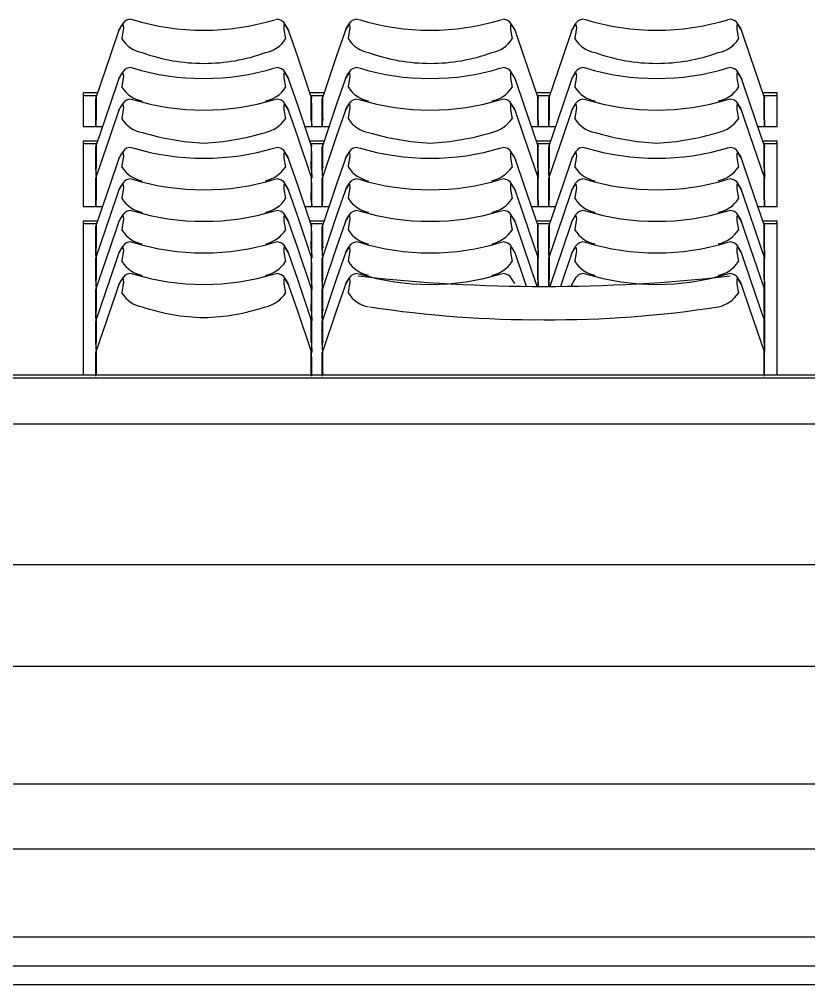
# Model space of a CAD drawing. Header units: inches. Extents: x 0.6 to 61.5, y 0.9 to 41.7.
# Drawn here: x 27.044 to 29.658, y 3.156 to 6.354 of the extents above; entities that cross this region are included whole.
import ezdxf

# ---------------------------------------------------------------- set-up
doc = ezdxf.new("R2010")
doc.units = ezdxf.units.IN
doc.header["$MEASUREMENT"] = 0
doc.layers.add('OBJECT', color=7, linetype='Continuous')

msp = doc.modelspace()

# ---------------------------------------------------------------- linework, layer by layer
at = {"layer": 'OBJECT'}
for p, q in [((27.3737, 6.3177), (27.3714, 6.3109)), ((27.938, 6.311), (27.9358, 6.3173)), ((28.1237, 6.3177), (28.1214, 6.3109)), ((28.688, 6.311), (28.6858, 6.3173)), ((28.8737, 6.3177), (28.8714, 6.3109)), ((29.438, 6.311), (29.4358, 6.3173)), ((27.3737, 6.1577), (27.3714, 6.1509)), ((27.938, 6.1509), (27.9358, 6.1573)), ((28.1237, 6.1577), (28.1214, 6.1509)), ((28.688, 6.1509), (28.6858, 6.1573)), ((28.8737, 6.1577), (28.8714, 6.1509)), ((29.438, 6.1509), (29.4358, 6.1573)), ((27.303, 6.1097), (27.2552, 6.1097)), ((27.2552, 6.1097), (27.2552, 5.9985)), ((28.053, 6.1097), (28.0064, 6.1097)), ((28.803, 6.1097), (28.7564, 6.1097)), ((29.5542, 6.1097), (29.5064, 6.1097)), ((29.5542, 5.9985), (29.5542, 6.1097)), ((27.2552, 6.1018), (27.3003, 6.1018)), ((27.2974, 6.0918), (27.2972, 6.0652)), ((27.2974, 6.014), (27.2974, 6.0918)), ((28.0091, 6.1018), (28.0503, 6.1018)), ((28.0119, 6.014), (28.0119, 6.0918)), ((28.0122, 6.0652), (28.0119, 6.0918)), ((28.0474, 6.0918), (28.0472, 6.0652)), ((28.0474, 6.014), (28.0474, 6.0918)), ((28.7591, 6.1018), (28.8003, 6.1018)), ((28.7619, 6.014), (28.7619, 6.0918)), ((28.7622, 6.0652), (28.7619, 6.0918)), ((28.7974, 6.0918), (28.7972, 6.0652)), ((28.7974, 6.014), (28.7974, 6.0918)), ((29.5091, 6.1018), (29.5542, 6.1018)), ((29.5119, 6.014), (29.5119, 6.0918)), ((29.5122, 6.0652), (29.5119, 6.0918)), ((27.2972, 6.0652), (27.2972, 5.9985)), ((27.3737, 6.0533), (27.3714, 6.0465)), ((27.938, 6.0465), (27.9358, 6.0529)), ((28.0122, 5.9985), (28.0122, 6.0652)), ((28.0472, 6.0652), (28.0472, 5.9985)), ((28.1237, 6.0533), (28.1214, 6.0465)), ((28.688, 6.0465), (28.6858, 6.0529)), ((28.7622, 5.9985), (28.7622, 6.0652)), ((28.7972, 6.0652), (28.7972, 5.9985)), ((28.8737, 6.0533), (28.8714, 6.0465)), ((29.438, 6.0465), (29.4358, 6.0529)), ((29.5122, 5.9985), (29.5122, 6.0652)), ((27.2973, 5.9985), (27.2974, 6.014)), ((28.0119, 6.014), (28.0121, 5.9985)), ((28.0473, 5.9985), (28.0474, 6.014)), ((28.7619, 6.014), (28.7621, 5.9985)), ((28.7973, 5.9985), (28.7974, 6.014)), ((29.5119, 6.014), (29.5121, 5.9985)), ((27.2552, 5.9985), (27.3196, 5.9985)), ((27.9898, 5.9985), (28.0696, 5.9985)), ((28.7398, 5.9985), (28.8196, 5.9985)), ((29.4898, 5.9985), (29.5542, 5.9985)), ((27.303, 5.9497), (27.2552, 5.9497)), ((27.2552, 5.9497), (27.2552, 5.7341)), ((28.053, 5.9497), (28.0064, 5.9497)), ((28.803, 5.9497), (28.7564, 5.9497)), ((29.5542, 5.9497), (29.5064, 5.9497)), ((29.5542, 5.7341), (29.5542, 5.9497)), ((27.2552, 5.9418), (27.3003, 5.9418)), ((27.2974, 5.9317), (27.2972, 5.9052)), ((27.2974, 5.8539), (27.2974, 5.9317)), ((28.0091, 5.9418), (28.0503, 5.9418)), ((28.0119, 5.8539), (28.0119, 5.9317)), ((28.0122, 5.9052), (28.0119, 5.9317)), ((28.0474, 5.9317), (28.0472, 5.9052)), ((28.0474, 5.8539), (28.0474, 5.9317)), ((28.7591, 5.9418), (28.8003, 5.9418)), ((28.7619, 5.8539), (28.7619, 5.9317)), ((28.7622, 5.9052), (28.7619, 5.9317)), ((28.7974, 5.9317), (28.7972, 5.9052)), ((28.7974, 5.8539), (28.7974, 5.9317)), ((29.5091, 5.9418), (29.5542, 5.9418)), ((29.5119, 5.8539), (29.5119, 5.9317)), ((29.5122, 5.9052), (29.5119, 5.9317)), ((27.2972, 5.9052), (27.2972, 5.8359)), ((27.3737, 5.8932), (27.3714, 5.8864)), ((27.938, 5.8865), (27.9358, 5.8928)), ((28.0122, 5.8284), (28.0122, 5.9052)), ((28.0472, 5.9052), (28.0472, 5.8359)), ((28.1237, 5.8932), (28.1214, 5.8864)), ((28.688, 5.8865), (28.6858, 5.8928)), ((28.7622, 5.8284), (28.7622, 5.9052)), ((28.7972, 5.9052), (28.7972, 5.8359)), ((28.8737, 5.8932), (28.8714, 5.8864)), ((29.438, 5.8865), (29.4358, 5.8928)), ((29.5122, 5.8284), (29.5122, 5.9052)), ((28.0119, 5.8539), (28.0122, 5.8284)), ((28.7619, 5.8539), (28.7622, 5.8284)), ((28.7973, 5.8359), (28.7974, 5.8539)), ((29.5119, 5.8539), (29.5122, 5.8284)), ((27.2974, 5.8273), (27.2972, 5.8008)), ((27.2974, 5.7496), (27.2974, 5.8273)), ((28.0119, 5.7496), (28.0119, 5.8273)), ((28.0122, 5.8008), (28.0119, 5.8273)), ((28.0474, 5.8273), (28.0472, 5.8008)), ((28.0474, 5.7496), (28.0474, 5.8273)), ((28.7619, 5.7496), (28.7619, 5.8273)), ((28.7622, 5.8008), (28.7619, 5.8273)), ((28.7974, 5.8273), (28.7972, 5.8008)), ((28.7974, 5.7496), (28.7974, 5.8273)), ((29.5119, 5.7496), (29.5119, 5.8273)), ((29.5122, 5.8008), (29.5119, 5.8273)), ((29.5152, 5.8374), (29.5122, 5.8374)), ((27.2972, 5.8008), (27.2972, 5.7341)), ((27.3737, 5.7889), (27.3714, 5.7821)), ((28.0122, 5.7341), (28.0122, 5.8008)), ((28.0472, 5.8008), (28.0472, 5.7341)), ((28.1237, 5.7889), (28.1214, 5.7821)), ((28.7622, 5.7341), (28.7622, 5.8008)), ((28.7972, 5.8008), (28.7972, 5.7341)), ((28.8737, 5.7889), (28.8714, 5.7821)), ((29.5122, 5.7341), (29.5122, 5.8008)), ((27.938, 5.7821), (27.9358, 5.7885)), ((28.688, 5.7821), (28.6858, 5.7885)), ((29.438, 5.7821), (29.4358, 5.7885)), ((27.2552, 5.7341), (27.3196, 5.7341)), ((27.2973, 5.7341), (27.2974, 5.7496)), ((27.9898, 5.7341), (28.0696, 5.7341)), ((28.0119, 5.7496), (28.0121, 5.7341)), ((28.0473, 5.7341), (28.0474, 5.7496)), ((28.7398, 5.7341), (28.8196, 5.7341)), ((28.7619, 5.7496), (28.7621, 5.7341)), ((28.7973, 5.7341), (28.7974, 5.7496)), ((29.4898, 5.7341), (29.5542, 5.7341)), ((29.5119, 5.7496), (29.5121, 5.7341)), ((27.303, 5.6853), (27.2552, 5.6853)), ((27.2552, 5.6853), (27.2552, 5.175)), ((27.2552, 5.6773), (27.3003, 5.6773)), ((27.2974, 5.6673), (27.2972, 5.6408)), ((27.2974, 5.5895), (27.2974, 5.6673)), ((27.3737, 5.6845), (27.3714, 5.6777)), ((27.938, 5.6777), (27.9358, 5.6841)), ((28.053, 5.6853), (28.0064, 5.6853)), ((28.0091, 5.6773), (28.0503, 5.6773)), ((28.0119, 5.5895), (28.0119, 5.6673)), ((28.0122, 5.6408), (28.0119, 5.6673)), ((28.0474, 5.6673), (28.0472, 5.6408)), ((28.0474, 5.5895), (28.0474, 5.6673)), ((28.1237, 5.6845), (28.1214, 5.6777)), ((28.688, 5.6777), (28.6858, 5.6841)), ((28.803, 5.6853), (28.7564, 5.6853)), ((28.7591, 5.6773), (28.8003, 5.6773)), ((28.7619, 5.5895), (28.7619, 5.6673)), ((28.7622, 5.6408), (28.7619, 5.6673)), ((28.7974, 5.6673), (28.7972, 5.6408)), ((28.7974, 5.5895), (28.7974, 5.6673)), ((28.8737, 5.6845), (28.8714, 5.6777)), ((29.438, 5.6777), (29.4358, 5.6841)), ((29.5542, 5.6853), (29.5064, 5.6853)), ((29.5091, 5.6773), (29.5542, 5.6773)), ((29.5119, 5.5895), (29.5119, 5.6673)), ((29.5122, 5.6408), (29.5119, 5.6673)), ((29.5542, 5.175), (29.5542, 5.6853)), ((27.2972, 5.6408), (27.2972, 5.5715)), ((28.0122, 5.564), (28.0122, 5.6408)), ((28.0472, 5.6408), (28.0472, 5.5715)), ((28.7622, 5.564), (28.7622, 5.6408)), ((28.7972, 5.6408), (28.7972, 5.5715)), ((29.5122, 5.564), (29.5122, 5.6408)), ((27.2973, 5.5714), (27.2974, 5.5895)), ((27.3737, 5.5801), (27.3714, 5.5733)), ((27.938, 5.5733), (27.9358, 5.5797)), ((28.0119, 5.5895), (28.0122, 5.564)), ((28.1237, 5.5801), (28.1214, 5.5733)), ((28.688, 5.5733), (28.6858, 5.5797)), ((28.7619, 5.5895), (28.7622, 5.564)), ((28.7973, 5.5714), (28.7974, 5.5895)), ((28.8737, 5.5801), (28.8714, 5.5733)), ((29.438, 5.5733), (29.4358, 5.5797)), ((29.5119, 5.5895), (29.5122, 5.564)), ((27.2974, 5.5629), (27.2972, 5.5364)), ((27.2972, 5.5364), (27.2972, 5.4671)), ((27.2974, 5.4851), (27.2974, 5.5629)), ((28.0119, 5.4851), (28.0119, 5.5629)), ((28.0122, 5.5364), (28.0119, 5.5629)), ((28.0122, 5.4596), (28.0122, 5.5364)), ((28.0474, 5.5629), (28.0472, 5.5364)), ((28.0472, 5.5364), (28.0472, 5.4586)), ((28.0474, 5.4851), (28.0474, 5.5629)), ((28.7619, 5.4851), (28.7619, 5.5629)), ((28.7622, 5.5364), (28.7619, 5.5629)), ((28.7622, 5.4687), (28.7622, 5.5364)), ((28.7974, 5.5629), (28.7972, 5.5364)), ((28.7972, 5.5364), (28.7972, 5.4687)), ((28.7974, 5.4851), (28.7974, 5.5629)), ((29.5119, 5.4851), (29.5119, 5.5629)), ((29.5122, 5.5364), (29.5119, 5.5629)), ((29.5122, 5.4596), (29.5122, 5.5364)), ((27.3737, 5.4757), (27.3714, 5.4689)), ((27.938, 5.469), (27.9358, 5.4753)), ((28.0119, 5.4851), (28.0122, 5.4596)), ((28.1237, 5.4757), (28.1214, 5.4689)), ((28.7619, 5.4851), (28.7621, 5.4687)), ((28.7973, 5.4687), (28.7974, 5.4851)), ((28.8737, 5.4757), (28.8714, 5.4689)), ((29.438, 5.469), (29.4358, 5.4753)), ((29.5119, 5.4851), (29.5122, 5.4596)), ((27.2974, 5.4585), (27.2972, 5.432)), ((27.2974, 5.3807), (27.2974, 5.4585)), ((28.0119, 5.4585), (28.0119, 5.3807)), ((28.0122, 5.432), (28.0119, 5.4585)), ((28.0474, 5.4585), (28.0472, 5.432)), ((28.0474, 5.3807), (28.0474, 5.4585)), ((29.5119, 5.4585), (29.5119, 5.3807)), ((27.2972, 5.432), (27.2972, 5.3627)), ((28.0122, 5.3552), (28.0122, 5.432)), ((28.0472, 5.432), (28.0472, 5.3542)), ((29.5122, 5.3552), (29.5122, 5.432)), ((27.2973, 5.3627), (27.2974, 5.3807)), ((28.0119, 5.3807), (28.0122, 5.3552)), ((28.0473, 5.3627), (28.0474, 5.3807)), ((29.5119, 5.3807), (29.5122, 5.3552)), ((27.2974, 5.3542), (27.2972, 5.3276)), ((27.2974, 5.2764), (27.2974, 5.3542)), ((28.0119, 5.3542), (28.0119, 5.2764)), ((28.0122, 5.3276), (28.0119, 5.3542)), ((28.0474, 5.3542), (28.0472, 5.3276)), ((28.0474, 5.2764), (28.0474, 5.3542)), ((29.5119, 5.3542), (29.5119, 5.2764)), ((29.5122, 5.3276), (29.5119, 5.3542)), ((27.2972, 5.3276), (27.2972, 5.2583)), ((28.0122, 5.2509), (28.0122, 5.3276)), ((28.0472, 5.3276), (28.0472, 5.2583)), ((29.5122, 5.2552), (29.5122, 5.3276)), ((27.2974, 5.2498), (27.2972, 5.2232)), ((27.2974, 5.172), (27.2974, 5.2498)), ((28.0119, 5.2764), (28.0122, 5.2509)), ((28.0119, 5.172), (28.0119, 5.2498)), ((28.0122, 5.2232), (28.0119, 5.2498)), ((28.0474, 5.2498), (28.0472, 5.2232)), ((28.0474, 5.172), (28.0474, 5.2498)), ((29.5119, 5.2764), (29.5121, 5.2552)), ((29.5119, 5.172), (29.5119, 5.2498)), ((29.5122, 5.2232), (29.5119, 5.2498)), ((27.2972, 5.2232), (27.2972, 5.175)), ((28.0122, 5.175), (28.0122, 5.2232)), ((28.0472, 5.2232), (28.0472, 5.175)), ((29.5122, 5.175), (29.5122, 5.2232)), ((34.1692, 5.175), (1.2992, 5.175)), ((34.1692, 5.1653), (1.2992, 5.1653)), ((34.1692, 5.0125), (1.2992, 5.0125)), ((34.1692, 4.5468), (1.2992, 4.5468)), ((1.2992, 4.2106), (34.1692, 4.2106)), ((34.1692, 3.8196), (1.2992, 3.8196)), ((34.1692, 3.6044), (1.2992, 3.6044)), ((34.1667, 3.3136), (1.3017, 3.3136)), ((1.2992, 3.2186), (34.1692, 3.2186)), ((34.1692, 3.1556), (1.2992, 3.1556))]:
    msp.add_line(p, q, dxfattribs=at)
at = {"layer": 'OBJECT', "flags": 128}
for points in [[(27.4188, 6.3515), (27.4103, 6.3537), (27.3991, 6.3508), (27.3921, 6.346), (27.3862, 6.3395), (27.3779, 6.3264), (27.3755, 6.3219), (27.3738, 6.3186), (27.3726, 6.3152)], [(27.3837, 6.2889), (27.3837, 6.2889), (27.3842, 6.2912), (27.3898, 6.326), (27.3881, 6.3366), (27.3802, 6.3291), (27.3741, 6.3185), (27.3737, 6.3177)], [(27.9348, 6.3202), (27.9348, 6.3202), (27.9348, 6.3202), (27.933, 6.3236), (27.9196, 6.3437), (27.9122, 6.3498), (27.8988, 6.3538), (27.8908, 6.3515)], [(27.9358, 6.3173), (27.9256, 6.3339), (27.9201, 6.3353), (27.9202, 6.3196), (27.9257, 6.2889), (27.9257, 6.2889), (27.9257, 6.2889)], [(28.1688, 6.3515), (28.1603, 6.3537), (28.1491, 6.3508), (28.1421, 6.346), (28.1362, 6.3395), (28.1279, 6.3264), (28.1255, 6.3219), (28.1238, 6.3186), (28.1226, 6.3152)], [(28.1337, 6.2889), (28.1337, 6.2889), (28.1342, 6.2912), (28.1398, 6.326), (28.1381, 6.3366), (28.1302, 6.3291), (28.1241, 6.3185), (28.1237, 6.3177)], [(28.6848, 6.3202), (28.6848, 6.3202), (28.6848, 6.3202), (28.683, 6.3236), (28.6696, 6.3437), (28.6622, 6.3498), (28.6488, 6.3538), (28.6408, 6.3515)], [(28.6858, 6.3173), (28.6756, 6.3339), (28.6701, 6.3353), (28.6702, 6.3196), (28.6757, 6.2889), (28.6757, 6.2889), (28.6757, 6.2889)], [(28.9185, 6.3515), (28.9103, 6.3537), (28.8991, 6.3508), (28.8921, 6.346), (28.8862, 6.3395), (28.8779, 6.3264), (28.8755, 6.3219), (28.8738, 6.3186), (28.8726, 6.3152)], [(28.8837, 6.2889), (28.8837, 6.2889), (28.8842, 6.2912), (28.8898, 6.326), (28.8881, 6.3366), (28.8802, 6.3291), (28.8741, 6.3185), (28.8737, 6.3177)], [(29.4348, 6.3202), (29.4348, 6.3202), (29.4348, 6.3202), (29.433, 6.3236), (29.4196, 6.3437), (29.4122, 6.3498), (29.3988, 6.3538), (29.3908, 6.3515)], [(29.4358, 6.3173), (29.4256, 6.3339), (29.4201, 6.3353), (29.4202, 6.3196), (29.4257, 6.2889), (29.4257, 6.2889), (29.4257, 6.2889)], [(27.3714, 6.3109), (27.3446, 6.2323), (27.2976, 6.0939)], [(27.3737, 6.3177), (27.3726, 6.3157), (27.3726, 6.3157), (27.3726, 6.3157)], [(28.0118, 6.0939), (27.9647, 6.2323), (27.938, 6.311)], [(28.1214, 6.3109), (28.0946, 6.2323), (28.0476, 6.0939)], [(28.1237, 6.3177), (28.1226, 6.3157), (28.1226, 6.3157), (28.1226, 6.3157)], [(28.7618, 6.0939), (28.7147, 6.2323), (28.688, 6.311)], [(28.8714, 6.3109), (28.8446, 6.2323), (28.7976, 6.0939)], [(28.8737, 6.3177), (28.8726, 6.3157), (28.8726, 6.3157), (28.8726, 6.3157)], [(29.5118, 6.0939), (29.4647, 6.2323), (29.438, 6.311)], [(27.4188, 6.1914), (27.4103, 6.1937), (27.3991, 6.1908), (27.3921, 6.1859), (27.3862, 6.1794), (27.3779, 6.1664), (27.3755, 6.1619), (27.3738, 6.1585), (27.3726, 6.1551)], [(27.3837, 6.1288), (27.3837, 6.1288), (27.3842, 6.1311), (27.3898, 6.1659), (27.3881, 6.1765), (27.3802, 6.169), (27.3741, 6.1585), (27.3737, 6.1577)], [(27.9348, 6.1601), (27.9348, 6.1601), (27.9348, 6.1601), (27.933, 6.1635), (27.9196, 6.1837), (27.9122, 6.1898), (27.8988, 6.1937), (27.8908, 6.1915)], [(27.9358, 6.1573), (27.9256, 6.1738), (27.9201, 6.1752), (27.9202, 6.1596), (27.9257, 6.1288), (27.9257, 6.1288), (27.9257, 6.1288)], [(28.1685, 6.1915), (28.1603, 6.1937), (28.1491, 6.1908), (28.1421, 6.1859), (28.1362, 6.1794), (28.1279, 6.1664), (28.1255, 6.1619), (28.1238, 6.1585), (28.1226, 6.1551)], [(28.1337, 6.1288), (28.1337, 6.1288), (28.1342, 6.1311), (28.1398, 6.1659), (28.1381, 6.1765), (28.1302, 6.169), (28.1241, 6.1585), (28.1237, 6.1577)], [(28.6848, 6.1601), (28.6848, 6.1601), (28.6848, 6.1601), (28.683, 6.1635), (28.6696, 6.1837), (28.6622, 6.1898), (28.6488, 6.1937), (28.6408, 6.1915)], [(28.6858, 6.1573), (28.6756, 6.1738), (28.6701, 6.1752), (28.6702, 6.1596), (28.6757, 6.1288), (28.6757, 6.1288), (28.6757, 6.1288)], [(28.9188, 6.1914), (28.9103, 6.1937), (28.8991, 6.1908), (28.8921, 6.1859), (28.8862, 6.1794), (28.8779, 6.1664), (28.8755, 6.1619), (28.8738, 6.1585), (28.8726, 6.1551)], [(28.8837, 6.1288), (28.8837, 6.1288), (28.8842, 6.1311), (28.8898, 6.1659), (28.8881, 6.1765), (28.8802, 6.169), (28.8741, 6.1585), (28.8737, 6.1577)], [(29.4348, 6.1601), (29.4348, 6.1601), (29.4348, 6.1601), (29.433, 6.1635), (29.4196, 6.1837), (29.4122, 6.1898), (29.3988, 6.1937), (29.3908, 6.1915)], [(29.4358, 6.1573), (29.4256, 6.1738), (29.4201, 6.1752), (29.4202, 6.1596), (29.4257, 6.1288), (29.4257, 6.1288), (29.4257, 6.1288)], [(27.3714, 6.1509), (27.3446, 6.0722), (27.2976, 5.9339)], [(27.3737, 6.1577), (27.3726, 6.1556), (27.3726, 6.1556), (27.3726, 6.1556)], [(28.0118, 5.9339), (27.9647, 6.0722), (27.938, 6.1509)], [(28.1214, 6.1509), (28.0946, 6.0722), (28.0476, 5.9339)], [(28.1237, 6.1577), (28.1226, 6.1556), (28.1226, 6.1556), (28.1226, 6.1556)], [(28.7618, 5.9339), (28.7147, 6.0722), (28.688, 6.1509)], [(28.8714, 6.1509), (28.8446, 6.0722), (28.7976, 5.9339)], [(28.8737, 6.1577), (28.8726, 6.1556), (28.8726, 6.1556), (28.8726, 6.1556)], [(29.5118, 5.9339), (29.4647, 6.0722), (29.438, 6.1509)], [(27.2984, 6.0979), (27.2976, 6.0949), (27.2974, 6.0918)], [(27.4188, 6.0871), (27.4103, 6.0893), (27.3991, 6.0864), (27.3921, 6.0816), (27.3862, 6.0751), (27.3779, 6.062), (27.3755, 6.0575), (27.3738, 6.0541), (27.3726, 6.0508)], [(27.9348, 6.0557), (27.9348, 6.0557), (27.9348, 6.0557), (27.933, 6.0592), (27.9196, 6.0793), (27.9122, 6.0854), (27.8988, 6.0893), (27.8908, 6.0871)], [(28.0109, 6.0979), (28.0117, 6.0949), (28.0119, 6.0918)], [(28.0484, 6.0979), (28.0476, 6.0949), (28.0474, 6.0918)], [(28.1685, 6.0871), (28.1603, 6.0893), (28.1491, 6.0864), (28.1421, 6.0816), (28.1362, 6.0751), (28.1279, 6.062), (28.1255, 6.0575), (28.1238, 6.0541), (28.1226, 6.0508)], [(28.6848, 6.0557), (28.6848, 6.0557), (28.6848, 6.0557), (28.683, 6.0592), (28.6696, 6.0793), (28.6622, 6.0854), (28.6488, 6.0893), (28.6408, 6.0871)], [(28.7609, 6.0979), (28.7617, 6.0949), (28.7619, 6.0918)], [(28.7985, 6.0979), (28.7976, 6.0949), (28.7974, 6.0918)], [(28.9185, 6.0871), (28.9103, 6.0893), (28.8991, 6.0864), (28.8921, 6.0816), (28.8862, 6.0751), (28.8779, 6.062), (28.8755, 6.0575), (28.8738, 6.0541), (28.8726, 6.0508)], [(29.4348, 6.0557), (29.4348, 6.0557), (29.4348, 6.0557), (29.433, 6.0592), (29.4196, 6.0793), (29.4122, 6.0854), (29.3988, 6.0893), (29.3908, 6.0871)], [(29.5109, 6.0979), (29.5117, 6.0949), (29.5119, 6.0918)], [(27.3714, 6.0465), (27.3446, 5.9678), (27.2976, 5.8295)], [(27.3737, 6.0533), (27.3726, 6.0512), (27.3726, 6.0512), (27.3726, 6.0512)], [(27.3837, 6.0244), (27.3837, 6.0244), (27.3842, 6.0267), (27.3898, 6.0615), (27.3881, 6.0722), (27.3802, 6.0646), (27.3741, 6.0541), (27.3737, 6.0533)], [(27.9358, 6.0529), (27.9256, 6.0695), (27.9201, 6.0708), (27.9202, 6.0552), (27.9257, 6.0244), (27.9257, 6.0244), (27.9257, 6.0244)], [(28.0118, 5.8295), (27.9647, 5.9678), (27.938, 6.0465)], [(28.1214, 6.0465), (28.0946, 5.9678), (28.0476, 5.8295)], [(28.1237, 6.0533), (28.1226, 6.0512), (28.1226, 6.0512), (28.1226, 6.0512)], [(28.1337, 6.0244), (28.1337, 6.0244), (28.1342, 6.0267), (28.1398, 6.0615), (28.1381, 6.0722), (28.1302, 6.0646), (28.1241, 6.0541), (28.1237, 6.0533)], [(28.6858, 6.0529), (28.6756, 6.0695), (28.6701, 6.0708), (28.6702, 6.0552), (28.6757, 6.0244), (28.6757, 6.0244), (28.6757, 6.0244)], [(28.7618, 5.8295), (28.7147, 5.9678), (28.688, 6.0465)], [(28.8714, 6.0465), (28.8446, 5.9678), (28.7976, 5.8295)], [(28.8737, 6.0533), (28.8726, 6.0512), (28.8726, 6.0512), (28.8726, 6.0512)], [(28.8837, 6.0244), (28.8837, 6.0244), (28.8842, 6.0267), (28.8898, 6.0615), (28.8881, 6.0722), (28.8802, 6.0646), (28.8741, 6.0541), (28.8737, 6.0533)], [(29.4358, 6.0529), (29.4256, 6.0695), (29.4201, 6.0708), (29.4202, 6.0552), (29.4257, 6.0244), (29.4257, 6.0244), (29.4257, 6.0244)], [(29.5118, 5.8295), (29.4647, 5.9678), (29.438, 6.0465)], [(27.2985, 6.0202), (27.2976, 6.0172), (27.2974, 6.014)], [(28.0108, 6.0202), (28.0117, 6.0172), (28.0119, 6.014)], [(28.0485, 6.0202), (28.0476, 6.0172), (28.0474, 6.014)], [(28.7608, 6.0202), (28.7617, 6.0172), (28.7619, 6.014)], [(28.7985, 6.0202), (28.7976, 6.0172), (28.7974, 6.014)], [(29.5108, 6.0202), (29.5117, 6.0172), (29.5119, 6.014)], [(27.2984, 5.9378), (27.2976, 5.9348), (27.2974, 5.9317)], [(27.4188, 5.927), (27.4103, 5.9292), (27.3991, 5.9264), (27.3921, 5.9215), (27.3862, 5.915), (27.3779, 5.9019), (27.3755, 5.8975), (27.3738, 5.8941), (27.3726, 5.8907)], [(27.9348, 5.8957), (27.9348, 5.8957), (27.9348, 5.8957), (27.933, 5.8991), (27.9196, 5.9193), (27.9122, 5.9253), (27.8988, 5.9293), (27.8908, 5.927)], [(28.0109, 5.9378), (28.0117, 5.9348), (28.0119, 5.9317)], [(28.0484, 5.9378), (28.0476, 5.9348), (28.0474, 5.9317)], [(28.1685, 5.9271), (28.1603, 5.9292), (28.1491, 5.9264), (28.1421, 5.9215), (28.1362, 5.915), (28.1279, 5.9019), (28.1255, 5.8975), (28.1238, 5.8941), (28.1226, 5.8907)], [(28.6848, 5.8957), (28.6848, 5.8957), (28.6848, 5.8957), (28.683, 5.8991), (28.6696, 5.9193), (28.6622, 5.9253), (28.6488, 5.9293), (28.6408, 5.927)], [(28.7609, 5.9378), (28.7617, 5.9348), (28.7619, 5.9317)], [(28.7985, 5.9378), (28.7976, 5.9348), (28.7974, 5.9317)], [(28.9188, 5.927), (28.9103, 5.9292), (28.8991, 5.9264), (28.8921, 5.9215), (28.8862, 5.915), (28.8779, 5.9019), (28.8755, 5.8975), (28.8738, 5.8941), (28.8726, 5.8907)], [(29.4348, 5.8957), (29.4348, 5.8957), (29.4348, 5.8957), (29.433, 5.8991), (29.4196, 5.9193), (29.4122, 5.9253), (29.3988, 5.9293), (29.3908, 5.927)], [(29.5109, 5.9378), (29.5117, 5.9348), (29.5119, 5.9317)], [(27.3714, 5.8864), (27.3446, 5.8078), (27.2976, 5.6694)], [(27.3737, 5.8932), (27.3726, 5.8912), (27.3726, 5.8912), (27.3726, 5.8912)], [(27.3837, 5.8644), (27.3837, 5.8644), (27.3842, 5.8667), (27.3898, 5.9015), (27.3881, 5.9121), (27.3802, 5.9046), (27.3741, 5.8941), (27.3737, 5.8932)], [(27.9358, 5.8928), (27.9256, 5.9094), (27.9201, 5.9108), (27.9202, 5.8951), (27.9257, 5.8644), (27.9257, 5.8644), (27.9257, 5.8644)], [(28.0118, 5.6694), (27.9647, 5.8078), (27.938, 5.8865)], [(28.1214, 5.8864), (28.0946, 5.8078), (28.0476, 5.6694)], [(28.1237, 5.8932), (28.1226, 5.8912), (28.1226, 5.8912), (28.1226, 5.8912)], [(28.1337, 5.8644), (28.1337, 5.8644), (28.1342, 5.8667), (28.1398, 5.9015), (28.1381, 5.9121), (28.1302, 5.9046), (28.1241, 5.8941), (28.1237, 5.8932)], [(28.6858, 5.8928), (28.6756, 5.9094), (28.6701, 5.9108), (28.6702, 5.8951), (28.6757, 5.8644), (28.6757, 5.8644), (28.6757, 5.8644)], [(28.7618, 5.6694), (28.7147, 5.8078), (28.688, 5.8865)], [(28.8714, 5.8864), (28.8446, 5.8078), (28.7976, 5.6694)], [(28.8737, 5.8932), (28.8726, 5.8912), (28.8726, 5.8912), (28.8726, 5.8912)], [(28.8837, 5.8644), (28.8837, 5.8644), (28.8842, 5.8667), (28.8898, 5.9015), (28.8881, 5.9121), (28.8802, 5.9046), (28.8741, 5.8941), (28.8737, 5.8932)], [(29.4358, 5.8928), (29.4256, 5.9094), (29.4201, 5.9108), (29.4202, 5.8951), (29.4257, 5.8644), (29.4257, 5.8644), (29.4257, 5.8644)], [(29.5118, 5.6694), (29.4647, 5.8078), (29.438, 5.8865)], [(27.2984, 5.8335), (27.2976, 5.8305), (27.2974, 5.8273)], [(27.4185, 5.8227), (27.4103, 5.8249), (27.3991, 5.822), (27.3921, 5.8171), (27.3862, 5.8106), (27.3779, 5.7976), (27.3755, 5.7931), (27.3738, 5.7897), (27.3726, 5.7863)], [(27.9348, 5.7913), (27.9348, 5.7913), (27.9348, 5.7913), (27.933, 5.7947), (27.9196, 5.8149), (27.9122, 5.8209), (27.8988, 5.8249), (27.8908, 5.8226)], [(28.0109, 5.8335), (28.0117, 5.8305), (28.0119, 5.8273)], [(28.0484, 5.8335), (28.0476, 5.8305), (28.0474, 5.8273)], [(28.1688, 5.8226), (28.1603, 5.8249), (28.1491, 5.822), (28.1421, 5.8171), (28.1362, 5.8106), (28.1279, 5.7976), (28.1255, 5.7931), (28.1238, 5.7897), (28.1226, 5.7863)], [(28.6848, 5.7913), (28.6848, 5.7913), (28.6848, 5.7913), (28.683, 5.7947), (28.6696, 5.8149), (28.6622, 5.8209), (28.6488, 5.8249), (28.6408, 5.8226)], [(28.7609, 5.8335), (28.7617, 5.8305), (28.7619, 5.8273)], [(28.7985, 5.8335), (28.7976, 5.8305), (28.7974, 5.8273)], [(28.9188, 5.8226), (28.9103, 5.8249), (28.8991, 5.822), (28.8921, 5.8171), (28.8862, 5.8106), (28.8779, 5.7976), (28.8755, 5.7931), (28.8738, 5.7897), (28.8726, 5.7863)], [(29.4348, 5.7913), (29.4348, 5.7913), (29.4348, 5.7913), (29.433, 5.7947), (29.4196, 5.8149), (29.4122, 5.8209), (29.3988, 5.8249), (29.3908, 5.8226)], [(29.5109, 5.8335), (29.5117, 5.8305), (29.5119, 5.8273)], [(27.3737, 5.7889), (27.3726, 5.7868), (27.3726, 5.7868), (27.3726, 5.7868)], [(27.3837, 5.76), (27.3837, 5.76), (27.3842, 5.7623), (27.3898, 5.7971), (27.3881, 5.8077), (27.3802, 5.8002), (27.3741, 5.7897), (27.3737, 5.7889)], [(27.9358, 5.7885), (27.9256, 5.805), (27.9201, 5.8064), (27.9202, 5.7908), (27.9257, 5.76), (27.9257, 5.76), (27.9257, 5.76)], [(28.1237, 5.7889), (28.1226, 5.7868), (28.1226, 5.7868), (28.1226, 5.7868)], [(28.1337, 5.76), (28.1337, 5.76), (28.1342, 5.7623), (28.1398, 5.7971), (28.1381, 5.8077), (28.1302, 5.8002), (28.1241, 5.7897), (28.1237, 5.7889)], [(28.6858, 5.7885), (28.6756, 5.805), (28.6701, 5.8064), (28.6702, 5.7908), (28.6757, 5.76), (28.6757, 5.76), (28.6757, 5.76)], [(28.8737, 5.7889), (28.8726, 5.7868), (28.8726, 5.7868), (28.8726, 5.7868)], [(28.8837, 5.76), (28.8837, 5.76), (28.8842, 5.7623), (28.8898, 5.7971), (28.8881, 5.8077), (28.8802, 5.8002), (28.8741, 5.7897), (28.8737, 5.7889)], [(29.4358, 5.7885), (29.4256, 5.805), (29.4201, 5.8064), (29.4202, 5.7908), (29.4257, 5.76), (29.4257, 5.76), (29.4257, 5.76)], [(27.3714, 5.7821), (27.3446, 5.7034), (27.2976, 5.565)], [(28.0118, 5.565), (27.9647, 5.7034), (27.938, 5.7821)], [(28.1214, 5.7821), (28.0946, 5.7034), (28.0476, 5.565)], [(28.7618, 5.565), (28.7147, 5.7034), (28.688, 5.7821)], [(28.8714, 5.7821), (28.8446, 5.7034), (28.7976, 5.565)], [(29.5118, 5.565), (29.4647, 5.7034), (29.438, 5.7821)], [(27.2985, 5.7558), (27.2976, 5.7527), (27.2974, 5.7496)], [(28.0108, 5.7558), (28.0117, 5.7527), (28.0119, 5.7496)], [(28.0485, 5.7558), (28.0476, 5.7527), (28.0474, 5.7496)], [(28.7608, 5.7558), (28.7617, 5.7527), (28.7619, 5.7496)], [(28.7985, 5.7558), (28.7976, 5.7527), (28.7974, 5.7496)], [(29.5108, 5.7558), (29.5117, 5.7527), (29.5119, 5.7496)], [(27.4185, 5.7183), (27.4103, 5.7205), (27.3991, 5.7176), (27.3921, 5.7128), (27.3862, 5.7063), (27.3779, 5.6932), (27.3755, 5.6887), (27.3738, 5.6853), (27.3726, 5.682)], [(27.3837, 5.6556), (27.3837, 5.6556), (27.3842, 5.6579), (27.3898, 5.6927), (27.3881, 5.7033), (27.3802, 5.6958), (27.3741, 5.6853), (27.3737, 5.6845)], [(27.9348, 5.6869), (27.9348, 5.6869), (27.9348, 5.6869), (27.933, 5.6904), (27.9196, 5.7105), (27.9122, 5.7166), (27.8988, 5.7205), (27.8908, 5.7183)], [(27.9358, 5.6841), (27.9256, 5.7006), (27.9201, 5.702), (27.9202, 5.6864), (27.9257, 5.6556), (27.9257, 5.6556), (27.9257, 5.6556)], [(28.1688, 5.7182), (28.1603, 5.7205), (28.1491, 5.7176), (28.1421, 5.7128), (28.1362, 5.7063), (28.1279, 5.6932), (28.1255, 5.6887), (28.1238, 5.6853), (28.1226, 5.682)], [(28.1337, 5.6556), (28.1337, 5.6556), (28.1342, 5.6579), (28.1398, 5.6927), (28.1381, 5.7033), (28.1302, 5.6958), (28.1241, 5.6853), (28.1237, 5.6845)], [(28.6848, 5.6869), (28.6848, 5.6869), (28.6848, 5.6869), (28.683, 5.6904), (28.6696, 5.7105), (28.6622, 5.7166), (28.6488, 5.7205), (28.6408, 5.7183)], [(28.6858, 5.6841), (28.6756, 5.7006), (28.6701, 5.702), (28.6702, 5.6864), (28.6757, 5.6556), (28.6757, 5.6556), (28.6757, 5.6556)], [(28.9188, 5.7182), (28.9103, 5.7205), (28.8991, 5.7176), (28.8921, 5.7128), (28.8862, 5.7063), (28.8779, 5.6932), (28.8755, 5.6887), (28.8738, 5.6853), (28.8726, 5.682)], [(28.8837, 5.6556), (28.8837, 5.6556), (28.8842, 5.6579), (28.8898, 5.6927), (28.8881, 5.7033), (28.8802, 5.6958), (28.8741, 5.6853), (28.8737, 5.6845)], [(29.4348, 5.6869), (29.4348, 5.6869), (29.4348, 5.6869), (29.433, 5.6904), (29.4196, 5.7105), (29.4122, 5.7166), (29.3988, 5.7205), (29.3908, 5.7183)], [(29.4358, 5.6841), (29.4256, 5.7006), (29.4201, 5.702), (29.4202, 5.6864), (29.4257, 5.6556), (29.4257, 5.6556), (29.4257, 5.6556)], [(27.2984, 5.6734), (27.2976, 5.6704), (27.2974, 5.6673)], [(27.3714, 5.6777), (27.3446, 5.599), (27.2976, 5.4607)], [(27.3737, 5.6845), (27.3726, 5.6824), (27.3726, 5.6824), (27.3726, 5.6824)], [(28.0118, 5.4607), (27.9647, 5.599), (27.938, 5.6777)], [(28.0109, 5.6734), (28.0117, 5.6704), (28.0119, 5.6673)], [(28.0484, 5.6734), (28.0476, 5.6704), (28.0474, 5.6673)], [(28.1214, 5.6777), (28.0946, 5.599), (28.0476, 5.4607)], [(28.1237, 5.6845), (28.1226, 5.6824), (28.1226, 5.6824), (28.1226, 5.6824)], [(28.759, 5.4687), (28.7147, 5.599), (28.688, 5.6777)], [(28.7609, 5.6734), (28.7617, 5.6704), (28.7619, 5.6673)], [(28.7985, 5.6734), (28.7976, 5.6704), (28.7974, 5.6673)], [(28.8714, 5.6777), (28.8446, 5.599), (28.8003, 5.4687)], [(28.8737, 5.6845), (28.8726, 5.6824), (28.8726, 5.6824), (28.8726, 5.6824)], [(29.5118, 5.4607), (29.4647, 5.599), (29.438, 5.6777)], [(29.5109, 5.6734), (29.5117, 5.6704), (29.5119, 5.6673)], [(27.4188, 5.6139), (27.4103, 5.6161), (27.3991, 5.6132), (27.3921, 5.6084), (27.3862, 5.6019), (27.3779, 5.5888), (27.3755, 5.5843), (27.3738, 5.5809), (27.3726, 5.5776)], [(27.3837, 5.5512), (27.3837, 5.5512), (27.3842, 5.5536), (27.3898, 5.5884), (27.3881, 5.599), (27.3802, 5.5914), (27.3741, 5.5809), (27.3737, 5.5801)], [(27.9348, 5.5825), (27.9348, 5.5825), (27.9348, 5.5825), (27.933, 5.586), (27.9196, 5.6061), (27.9122, 5.6122), (27.8988, 5.6161), (27.8908, 5.6139)], [(27.9358, 5.5797), (27.9256, 5.5963), (27.9201, 5.5976), (27.9202, 5.582), (27.9257, 5.5512), (27.9257, 5.5512), (27.9257, 5.5512)], [(28.1688, 5.6139), (28.1603, 5.6161), (28.1491, 5.6132), (28.1421, 5.6084), (28.1362, 5.6019), (28.1279, 5.5888), (28.1255, 5.5843), (28.1238, 5.5809), (28.1226, 5.5776)], [(28.1337, 5.5512), (28.1337, 5.5512), (28.1342, 5.5536), (28.1398, 5.5884), (28.1381, 5.599), (28.1302, 5.5914), (28.1241, 5.5809), (28.1237, 5.5801)], [(28.6848, 5.5825), (28.6848, 5.5825), (28.6848, 5.5825), (28.683, 5.586), (28.6696, 5.6061), (28.6622, 5.6122), (28.6488, 5.6161), (28.6408, 5.6139)], [(28.6858, 5.5797), (28.6756, 5.5963), (28.6701, 5.5976), (28.6702, 5.582), (28.6757, 5.5512), (28.6757, 5.5512), (28.6757, 5.5512)], [(28.9188, 5.6139), (28.9103, 5.6161), (28.8991, 5.6132), (28.8921, 5.6084), (28.8862, 5.6019), (28.8779, 5.5888), (28.8755, 5.5843), (28.8738, 5.5809), (28.8726, 5.5776)], [(28.8837, 5.5512), (28.8837, 5.5512), (28.8842, 5.5536), (28.8898, 5.5884), (28.8881, 5.599), (28.8802, 5.5914), (28.8741, 5.5809), (28.8737, 5.5801)], [(29.4348, 5.5825), (29.4348, 5.5825), (29.4348, 5.5825), (29.433, 5.586), (29.4196, 5.6061), (29.4122, 5.6122), (29.3988, 5.6161), (29.3908, 5.6139)], [(29.4358, 5.5797), (29.4256, 5.5963), (29.4201, 5.5976), (29.4202, 5.582), (29.4257, 5.5512), (29.4257, 5.5512), (29.4257, 5.5512)], [(27.2984, 5.569), (27.2976, 5.566), (27.2974, 5.5629)], [(27.3714, 5.5733), (27.3446, 5.4947), (27.2976, 5.3563)], [(27.3737, 5.5801), (27.3726, 5.578), (27.3726, 5.578), (27.3726, 5.578)], [(28.0118, 5.3563), (27.9647, 5.4947), (27.938, 5.5733)], [(28.0109, 5.569), (28.0117, 5.566), (28.0119, 5.5629)], [(28.0484, 5.569), (28.0476, 5.566), (28.0474, 5.5629)], [(28.1214, 5.5733), (28.0946, 5.4947), (28.0476, 5.3563)], [(28.1237, 5.5801), (28.1226, 5.578), (28.1226, 5.578), (28.1226, 5.578)], [(28.7235, 5.469), (28.7147, 5.4947), (28.688, 5.5733)], [(28.7609, 5.569), (28.7617, 5.566), (28.7619, 5.5629)], [(28.7985, 5.569), (28.7976, 5.566), (28.7974, 5.5629)], [(28.8714, 5.5733), (28.8446, 5.4947), (28.8359, 5.4689)], [(28.8737, 5.5801), (28.8726, 5.578), (28.8726, 5.578), (28.8726, 5.578)], [(29.5118, 5.3563), (29.4647, 5.4947), (29.438, 5.5733)], [(29.5109, 5.569), (29.5117, 5.566), (29.5119, 5.5629)], [(27.4185, 5.5095), (27.4103, 5.5117), (27.3991, 5.5088), (27.3921, 5.504), (27.3862, 5.4975), (27.3779, 5.4844), (27.3755, 5.4799), (27.3738, 5.4766), (27.3726, 5.4732)], [(27.9348, 5.4782), (27.9348, 5.4782), (27.9348, 5.4782), (27.933, 5.4816), (27.9196, 5.5017), (27.9122, 5.5078), (27.8988, 5.5118), (27.8908, 5.5095)], [(28.1688, 5.5095), (28.1603, 5.5117), (28.1491, 5.5088), (28.1421, 5.504), (28.1362, 5.4975), (28.1279, 5.4844), (28.1255, 5.4799), (28.1238, 5.4766), (28.1226, 5.4732)], [(28.6848, 5.4782), (28.6848, 5.4782), (28.6848, 5.4782), (28.683, 5.4816), (28.6696, 5.5017), (28.6622, 5.5078), (28.6488, 5.5118), (28.6408, 5.5095)], [(28.9188, 5.5095), (28.9103, 5.5117), (28.8991, 5.5088), (28.8921, 5.504), (28.8862, 5.4975), (28.8779, 5.4844), (28.8755, 5.4799), (28.8738, 5.4766), (28.8726, 5.4732)], [(29.4348, 5.4782), (29.4348, 5.4782), (29.4348, 5.4782), (29.433, 5.4816), (29.4196, 5.5017), (29.4122, 5.5078), (29.3988, 5.5118), (29.3908, 5.5095)], [(27.3714, 5.4689), (27.3446, 5.3903), (27.2976, 5.2519)], [(27.3737, 5.4757), (27.3726, 5.4737), (27.3726, 5.4737), (27.3726, 5.4737)], [(27.3837, 5.4469), (27.3837, 5.4469), (27.3842, 5.4492), (27.3898, 5.484), (27.3881, 5.4946), (27.3802, 5.4871), (27.3741, 5.4765), (27.3737, 5.4757)], [(27.9358, 5.4753), (27.9256, 5.4919), (27.9201, 5.4933), (27.9202, 5.4776), (27.9257, 5.4469), (27.9257, 5.4469), (27.9257, 5.4469)], [(28.0118, 5.2519), (27.9647, 5.3903), (27.938, 5.469)], [(28.1214, 5.4689), (28.0946, 5.3903), (28.0476, 5.2519)], [(28.1237, 5.4757), (28.1226, 5.4737), (28.1226, 5.4737), (28.1226, 5.4737)], [(28.1337, 5.4469), (28.1337, 5.4469), (28.1342, 5.4492), (28.1398, 5.484), (28.1381, 5.4946), (28.1302, 5.4871), (28.1241, 5.4765), (28.1237, 5.4757)], [(28.8737, 5.4757), (28.8726, 5.4737), (28.8726, 5.4737), (28.8726, 5.4737)], [(29.4358, 5.4753), (29.4256, 5.4919), (29.4201, 5.4933), (29.4202, 5.4776), (29.4257, 5.4469), (29.4257, 5.4469), (29.4257, 5.4469)], [(29.5118, 5.2519), (29.4647, 5.3903), (29.438, 5.469)], [(27.2984, 5.4647), (27.2976, 5.4616), (27.2974, 5.4585)], [(28.0109, 5.4647), (28.0117, 5.4616), (28.0119, 5.4585)], [(28.0484, 5.4647), (28.0476, 5.4616), (28.0474, 5.4585)], [(27.2984, 5.3603), (27.2976, 5.3573), (27.2974, 5.3542)], [(28.0109, 5.3603), (28.0117, 5.3573), (28.0119, 5.3542)], [(28.0484, 5.3603), (28.0476, 5.3573), (28.0474, 5.3542)], [(29.5109, 5.3603), (29.5117, 5.3573), (29.5119, 5.3542)], [(27.2984, 5.2559), (27.2976, 5.2529), (27.2974, 5.2498)], [(28.0109, 5.2559), (28.0117, 5.2529), (28.0119, 5.2498)], [(28.0484, 5.2559), (28.0476, 5.2529), (28.0474, 5.2498)], [(29.5109, 5.2559), (29.5117, 5.2529), (29.5119, 5.2498)]]:
    msp.add_lwpolyline(points, dxfattribs=at)
at = {"layer": 'OBJECT'}
for centre, radius, start, end in [((27.6547, 7.1302), 0.8125, 253.1422, 286.8436), ((28.4047, 7.1302), 0.8125, 253.1422, 286.8436), ((29.1547, 7.1302), 0.8125, 253.1421, 286.8439), ((27.9296, 6.3127), 0.00777, 22.7482, 36.9158), ((28.6796, 6.3127), 0.00777, 22.7482, 36.9158), ((29.4296, 6.3127), 0.00777, 22.7482, 36.9158), ((27.4684, 6.3415), 0.0997, 211.8438, 259.7653), ((27.8428, 6.3388), 0.0967, 279.4491, 328.9418), ((28.2184, 6.3415), 0.0997, 211.8438, 259.7653), ((28.5928, 6.3388), 0.0967, 279.4491, 328.9418), ((28.9684, 6.3415), 0.0997, 211.8438, 259.7653), ((29.3428, 6.3388), 0.0967, 279.4491, 328.9418), ((27.6545, 6.811), 0.6032, 250.2489, 270.014), ((27.6555, 6.8072), 0.5994, 269.9227, 289.8145), ((28.4045, 6.811), 0.6032, 250.2489, 270.014), ((28.4055, 6.8072), 0.5994, 269.9227, 289.8145), ((29.1545, 6.811), 0.6032, 250.2489, 270.014), ((29.1555, 6.8072), 0.5994, 269.9227, 289.8145), ((27.6547, 6.9702), 0.8125, 253.1422, 286.8436), ((28.4047, 6.9702), 0.8125, 253.1421, 286.8439), ((29.1547, 6.9702), 0.8125, 253.1422, 286.8436), ((27.9296, 6.1526), 0.00778, 22.7567, 36.8985), ((28.6796, 6.1526), 0.00778, 22.7567, 36.8985), ((29.4296, 6.1526), 0.00778, 22.7567, 36.8985), ((27.4684, 6.1814), 0.0997, 211.8435, 259.7656), ((27.8428, 6.1787), 0.0967, 279.4491, 328.9418), ((28.2184, 6.1814), 0.0997, 211.8435, 259.7656), ((28.5928, 6.1787), 0.0967, 279.4491, 328.9418), ((28.9684, 6.1814), 0.0997, 211.8435, 259.7656), ((29.3428, 6.1787), 0.0967, 279.4491, 328.9418), ((36.8709, 6.0669), 9.5725, 179.81427, 180.2792), ((27.6547, 6.8658), 0.8125, 253.1422, 286.8436), ((16.9223, 6.0681), 11.0886, 359.75259, 0.15394), ((37.6209, 6.0669), 9.5725, 179.81427, 180.2792), ((28.4047, 6.8658), 0.8125, 253.1421, 286.8439), ((17.6723, 6.0681), 11.0886, 359.75259, 0.15394), ((38.3709, 6.0669), 9.5725, 179.81427, 180.2792), ((29.1547, 6.8658), 0.8125, 253.1421, 286.8439), ((18.4223, 6.0681), 11.0886, 359.75259, 0.15394), ((27.9296, 6.0482), 0.00776, 22.748, 36.9159), ((28.6796, 6.0482), 0.00776, 22.748, 36.9159), ((29.4296, 6.0482), 0.00776, 22.748, 36.9159), ((27.4684, 6.077), 0.0997, 211.8461, 259.763), ((27.8322, 6.0899), 0.1141, 283.4155, 324.9754), ((28.2184, 6.077), 0.0997, 211.8461, 259.763), ((28.5822, 6.0899), 0.1141, 283.4155, 324.9754), ((28.9684, 6.077), 0.0997, 211.8461, 259.763), ((29.3322, 6.0899), 0.1141, 283.4155, 324.9754), ((27.7044, 6.833), 0.891, 253.4593, 266.8037), ((27.6057, 6.8292), 0.8871, 273.1671, 286.5699), ((28.4544, 6.833), 0.891, 253.4593, 266.8037), ((28.3557, 6.8292), 0.8871, 273.1671, 286.5699), ((29.2044, 6.833), 0.891, 253.4593, 266.8037), ((29.1057, 6.8292), 0.8871, 273.1671, 286.5699), ((36.8709, 5.9068), 9.5725, 179.81427, 180.2792), ((27.6547, 6.7058), 0.8125, 253.1422, 286.8436), ((16.9224, 5.908), 11.0886, 359.75258, 0.15395), ((37.6209, 5.9068), 9.5725, 179.81427, 180.2792), ((28.4047, 6.7058), 0.8125, 253.1421, 286.8439), ((17.6724, 5.908), 11.0886, 359.75258, 0.15395), ((38.3709, 5.9068), 9.5725, 179.81427, 180.2792), ((29.1547, 6.7058), 0.8125, 253.1422, 286.8436), ((18.4224, 5.908), 11.0886, 359.75258, 0.15395), ((27.9296, 5.8882), 0.00776, 22.748, 36.9159), ((28.6796, 5.8882), 0.00776, 22.748, 36.9159), ((29.4296, 5.8882), 0.00776, 22.748, 36.9159), ((27.4684, 5.917), 0.0997, 211.8461, 259.763), ((27.8322, 5.9299), 0.1141, 283.4155, 324.9754), ((28.2184, 5.917), 0.0997, 211.8461, 259.763), ((28.5822, 5.9299), 0.1141, 283.4155, 324.9754), ((28.9684, 5.917), 0.0997, 211.8461, 259.763), ((29.3322, 5.9299), 0.1141, 283.4155, 324.9754), ((36.871, 5.8024), 9.5727, 179.81427, 180.2792), ((27.6547, 6.6014), 0.8125, 253.1421, 286.8439), ((16.9223, 5.8037), 11.0887, 359.75259, 0.15394), ((37.621, 5.8024), 9.5727, 179.81427, 180.2792), ((28.4047, 6.6014), 0.8125, 253.1422, 286.8436), ((17.6723, 5.8037), 11.0887, 359.75259, 0.15394), ((38.371, 5.8024), 9.5727, 179.81427, 180.2792), ((29.1547, 6.6014), 0.8125, 253.1422, 286.8436), ((18.4223, 5.8037), 11.0887, 359.75259, 0.15394), ((27.4684, 5.8126), 0.0997, 211.8435, 259.7656), ((27.8428, 5.8099), 0.0967, 279.4491, 328.9418), ((27.9296, 5.7838), 0.00778, 22.7567, 36.8985), ((28.2184, 5.8126), 0.0997, 211.8435, 259.7656), ((28.5928, 5.8099), 0.0967, 279.4491, 328.9418), ((28.6796, 5.7838), 0.00778, 22.7567, 36.8985), ((28.9684, 5.8126), 0.0997, 211.8435, 259.7656), ((29.3428, 5.8099), 0.0967, 279.4491, 328.9418), ((29.4296, 5.7838), 0.00778, 22.7567, 36.8985), ((27.6547, 6.497), 0.8125, 253.1421, 286.8439), ((28.4047, 6.497), 0.8125, 253.1422, 286.8436), ((29.1547, 6.497), 0.8125, 253.1422, 286.8436), ((36.871, 5.6424), 9.5726, 179.81427, 180.2792), ((27.9296, 5.6794), 0.00776, 22.748, 36.9159), ((16.9223, 5.6436), 11.0887, 359.75259, 0.15394), ((37.621, 5.6424), 9.5726, 179.81427, 180.2792), ((28.6796, 5.6794), 0.00776, 22.748, 36.9159), ((17.6723, 5.6436), 11.0887, 359.75259, 0.15394), ((38.371, 5.6424), 9.5726, 179.81427, 180.2792), ((29.4296, 5.6794), 0.00776, 22.748, 36.9159), ((18.4223, 5.6436), 11.0887, 359.75259, 0.15394), ((27.4684, 5.7082), 0.0997, 211.8439, 259.7654), ((27.8384, 5.712), 0.1039, 281.2558, 327.1349), ((28.2184, 5.7082), 0.0997, 211.8439, 259.7654), ((28.5884, 5.712), 0.1039, 281.2558, 327.1349), ((28.9684, 5.7082), 0.0997, 211.8439, 259.7654), ((29.3384, 5.712), 0.1039, 281.2558, 327.1349), ((27.6547, 6.3926), 0.8125, 253.1422, 286.8436), ((28.4047, 6.3926), 0.8125, 253.1422, 286.8436), ((29.1547, 6.3926), 0.8125, 253.1422, 286.8436), ((36.871, 5.538), 9.5726, 179.81427, 180.2792), ((27.9296, 5.575), 0.00777, 22.7524, 36.9072), ((16.9223, 5.5392), 11.0887, 359.75259, 0.15394), ((37.621, 5.538), 9.5726, 179.81427, 180.2792), ((28.6796, 5.575), 0.00777, 22.7524, 36.9072), ((17.6723, 5.5392), 11.0887, 359.75259, 0.15394), ((38.371, 5.538), 9.5726, 179.81427, 180.2792), ((29.4296, 5.575), 0.00777, 22.7524, 36.9072), ((18.4223, 5.5392), 11.0887, 359.75259, 0.15394), ((27.4684, 5.6039), 0.0997, 211.8448, 259.7643), ((27.8384, 5.6076), 0.1039, 281.2557, 327.1352), ((28.2184, 5.6039), 0.0997, 211.8448, 259.7643), ((28.5884, 5.6076), 0.1039, 281.2557, 327.1352), ((28.9684, 5.6039), 0.0997, 211.8448, 259.7643), ((29.3384, 5.6076), 0.1039, 281.2557, 327.1352), ((27.6547, 6.2882), 0.8125, 253.1421, 286.8439), ((28.7819, 10.9327), 5.464, 263.5263, 276.4713), ((28.4047, 6.2882), 0.8125, 253.1422, 286.8436), ((29.1547, 6.2882), 0.8125, 253.1422, 286.8436), ((27.9296, 5.4707), 0.00777, 22.7524, 36.9072), ((29.4296, 5.4707), 0.00777, 22.7524, 36.9072), ((36.871, 5.4336), 9.5726, 179.81427, 180.2792), ((27.4684, 5.4995), 0.0997, 211.8448, 259.7643), ((27.8384, 5.5032), 0.1039, 281.2557, 327.1352), ((16.9223, 5.4349), 11.0887, 359.75259, 0.15394), ((37.621, 5.4336), 9.5726, 179.81427, 180.2792), ((28.2184, 5.4995), 0.0997, 211.8448, 259.7643), ((29.3384, 5.5032), 0.1039, 281.2557, 327.1352), ((18.4223, 5.4349), 11.0887, 359.75259, 0.15394), ((27.6682, 6.0476), 0.6819, 251.3995, 268.8634), ((27.6418, 6.0438), 0.6781, 271.0869, 288.6502), ((28.7578, 8.9616), 3.6029, 261.1765, 270.383), ((28.8085, 8.9272), 3.5686, 269.5726, 278.8678), ((36.871, 5.3292), 9.5726, 179.81427, 180.2792), ((16.9222, 5.3305), 11.0887, 359.75259, 0.15394), ((37.621, 5.3292), 9.5726, 179.81427, 180.2792), ((18.4222, 5.3305), 11.0887, 359.75259, 0.15394), ((36.871, 5.2249), 9.5726, 179.81427, 180.2792), ((16.9223, 5.2261), 11.0886, 359.75258, 0.15394), ((37.621, 5.2249), 9.5726, 179.81427, 180.2792), ((18.4223, 5.2261), 11.0886, 359.75258, 0.15394)]:
    msp.add_arc(centre, radius, start, end, dxfattribs=at)

doc.saveas('drawing.dxf')
